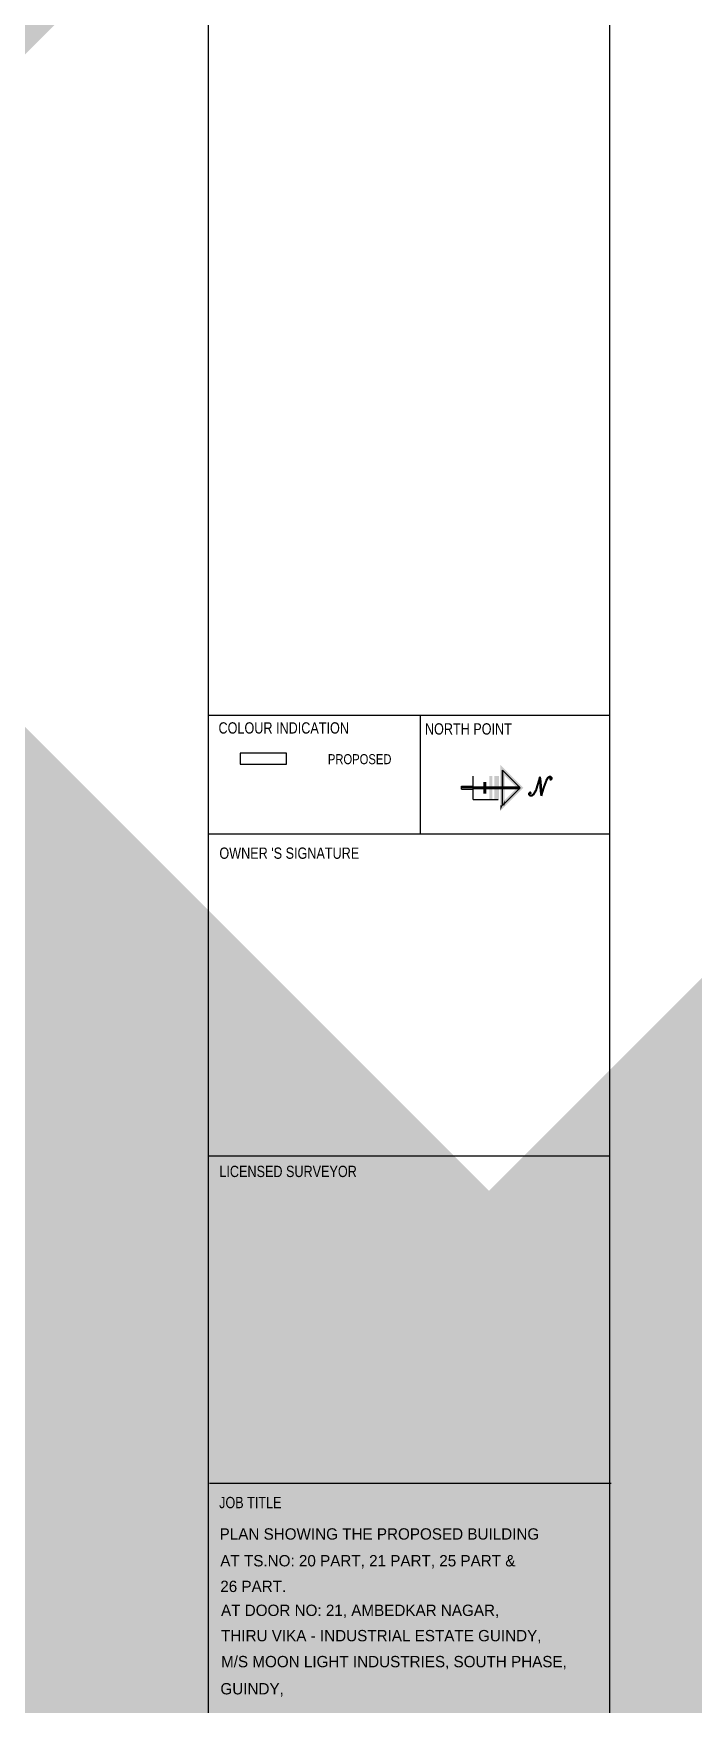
# Model space of a CAD drawing. Header units: metres. Extents: x 1422408 to 2267498, y 3894 to 80428.
# Drawn here: x 2267160.06 to 2267177.38, y 4145.51 to 4189.36 of the extents above; entities that cross this region are included whole.
import ezdxf
from ezdxf.enums import TextEntityAlignment as Align

# ---------------------------------------------------------------- set-up
doc = ezdxf.new("R2010")
doc.units = ezdxf.units.M
doc.header["$LTSCALE"] = 3.5
doc.header["$MEASUREMENT"] = 0
doc.layers.get('0').update_dxf_attribs({"linetype": 'CONTINUOUS'})
for name, color, linetype in [('TEXT1', 7, 'CONTINUOUS'), ('TITLE', 7, 'CONTINUOUS'), ('WAL', 1, 'CONTINUOUS'), ('WALL', 125, 'CONTINUOUS')]:
    doc.layers.add(name, color=color, linetype=linetype)
doc.styles.add('A', font='arial.ttf', dxfattribs={"width": 0.9, "height": 7.5})
doc.styles.add('J2', font='swissel.ttf', dxfattribs={"height": 4.75})
doc.styles.add('SCRIPTC', font='scriptc_.ttf', dxfattribs={"height": 48})
doc.styles.add('USA TEXT', font='GOTHIC.TTF')
doc.dimstyles.new('1-100-ED', dxfattribs={"dimtxt": 350, "dimasz": 100, "dimexe": 0.18, "dimexo": 0.0625, "dimgap": 25, "dimtad": 1, "dimdec": 0, "dimzin": 0, "dimdsep": 46, "dimtxsty": 'USA TEXT', "dimblk": 'ARCHTICK', "dimcen": 0.1, "dimclrd": 252, "dimclre": 9, "dimclrt": 3, "dimadec": 0, "dimazin": 0, "dimtfac": 1, "dimtdec": 0, "dimtofl": 0, "dimtmove": 2, "dimatfit": 3, "dimldrblk": 'ARCHTICK', "dimfxl": 0.18, "dimtolj": 1, "dimtzin": 0, "dimarcsym": 0})

# ---------------------------------------------------------------- blocks, each defined once
blk = doc.blocks.new('_ArchTick')
at = {"color": 0, "linetype": 'ByBlock', "const_width": 0.15}
blk.add_lwpolyline([(-0.5, -0.5), (0.5, 0.5)], dxfattribs=at)

msp = doc.modelspace()

# ---------------------------------------------------------------- linework, layer by layer
for p, q in [((2267172.36497, 4170.03064), (2267172.82778, 4169.56783)), ((2267172.36497, 4169.10501), (2267172.36497, 4170.03064)), ((2267172.36497, 4170.03064), (2267172.36497, 4169.56783)), ((2267172.36497, 4169.56783), (2267171.28506, 4169.56783)), ((2267172.82778, 4169.56783), (2267172.36497, 4169.10501))]:
    msp.add_line(p, q)
at = {"color": 1}
for p, q in [((2267171.28506, 4169.6064), (2267171.59361, 4169.6064)), ((2267171.28506, 4169.52926), (2267171.28506, 4169.6064)), ((2267171.59361, 4169.25929), (2267171.59361, 4169.87637)), ((2267171.28506, 4169.52926), (2267171.59361, 4169.52926)), ((2267171.59361, 4169.25929), (2267172.25463, 4169.25929))]:
    msp.add_line(p, q, dxfattribs=at)
at = {"const_width": 0.07714}
msp.add_lwpolyline([(2267171.59361, 4169.56783), (2267172.82687, 4169.56783)], dxfattribs=at)
for points in [[(2267172.30711, 4169.10501), (2267172.42282, 4169.10501), (2267172.30711, 4170.17031), (2267172.42282, 4169.89098)], [(2267172.30711, 4170.17031), (2267172.42282, 4169.89098), (2267172.9096, 4169.56783), (2267172.74597, 4169.56783)], [(2267171.86358, 4169.7221), (2267171.94072, 4169.7221), (2267171.86358, 4169.7221), (2267171.94072, 4169.7221)], [(2267171.86358, 4169.41356), (2267171.94072, 4169.41356), (2267171.86358, 4169.7221), (2267171.94072, 4169.7221)], [(2267172.01785, 4169.25929), (2267172.09499, 4169.25929), (2267172.01785, 4169.87637), (2267172.09499, 4169.87637)], [(2267172.01785, 4169.87637), (2267172.09499, 4169.87637), (2267172.01785, 4169.87637), (2267172.09499, 4169.87637)], [(2267172.15284, 4169.25929), (2267172.26855, 4169.25929), (2267172.15284, 4169.87637), (2267172.26855, 4169.87637)], [(2267172.15284, 4169.87637), (2267172.26855, 4169.87637), (2267172.15284, 4169.87637), (2267172.26855, 4169.87637)], [(2267172.9096, 4169.56783), (2267172.74597, 4169.56783), (2267172.30711, 4168.96535), (2267172.42282, 4169.24468)], [(2267172.30711, 4168.96535), (2267172.42282, 4169.24468), (2267172.30711, 4169.10501), (2267172.42282, 4169.10501)]]:
    msp.add_trace(points)
at = {"color": 1}
msp.add_trace([(2267171.59361, 4169.87637), (2267172.21069, 4169.87637), (2267171.59361, 4169.87637), (2267172.21069, 4169.87637)], dxfattribs=at)
at = {"layer": 'TITLE', "color": 6}
msp.add_line((2267164.64572, 4195.64624), (2267164.64572, 4141.10864), dxfattribs=at)
at = {"layer": 'TITLE', "color": 1}
for p, q in [((2267164.64572, 4171.47428), (2267175.17734, 4171.47428)), ((2267164.64572, 4168.35988), (2267175.17734, 4168.35988)), ((2267164.64572, 4159.90849), (2267175.17734, 4159.90849)), ((2267164.68383, 4151.32507), (2267175.21545, 4151.32507))]:
    msp.add_line(p, q, dxfattribs=at)
at = {"layer": 'TITLE', "color": 3}
msp.add_lwpolyline([(2267166.70145, 4170.18627), (2267166.70145, 4170.47934), (2267165.48083, 4170.47934), (2267165.48083, 4170.18627)], close=True, dxfattribs=at)
at = {"layer": 'WAL', "linetype": 'Continuous', "ltscale": 0.25}
msp.add_lwpolyline([(2267175.17734, 4141.10864), (2267175.17734, 4195.64624), (2267098.03227, 4195.64624), (2267098.03227, 4141.10864)], close=True, dxfattribs=at)
at = {"layer": 'WALL', "color": 1}
msp.add_line((2267170.20606, 4171.47428), (2267170.20606, 4168.35988), dxfattribs=at)

# ---------------------------------------------------------------- texts
at = {"style": 'SCRIPTC'}
msp.add_text('N', height=0.49367, dxfattribs=at).set_placement((2267173.35055, 4169.35668), align=Align.CENTER)
at = {"layer": 'TEXT1', "style": 'J2', "width": 0.96}
for s, height, p in [('PLAN SHOWING THE PROPOSED BUILDING', 0.2976185, (2267164.94505, 4149.8419)), ('AT TS.NO: 20 PART, 21 PART, 25 PART &', 0.2976185, (2267164.96279, 4149.13996)), ('26 PART.', 0.297618, (2267164.96279, 4148.46728)), ('AT DOOR NO: 21, AMBEDKAR NAGAR,', 0.2976185, (2267164.98252, 4147.83911)), ('THIRU VIKA - INDUSTRIAL ESTATE GUINDY,', 0.2976185, (2267164.98252, 4147.17431)), ('M/S MOON LIGHT INDUSTRIES, SOUTH PHASE,', 0.2976185, (2267164.98252, 4146.49333)), ('GUINDY,', 0.297618, (2267164.96654, 4145.78146))]:
    msp.add_text(s, height=height, dxfattribs=at).set_placement(p)
at = {"layer": 'TITLE', "color": 3, "style": 'A', "width": 0.8}
for s, height, p in [('COLOUR INDICATION', 0.2962019, (2267164.91656, 4170.9894)), ('NORTH POINT', 0.2962019, (2267170.32963, 4170.96395)), ('PROPOSED', 0.263291, (2267167.78429, 4170.18652)), ("OWNER 'S SIGNATURE", 0.2962019, (2267164.93902, 4167.70387)), ('LICENSED SURVEYOR', 0.2962019, (2267164.93902, 4159.35433)), ('JOB TITLE', 0.296202, (2267164.93217, 4150.66715))]:
    msp.add_text(s, height=height, dxfattribs=at).set_placement(p)

# ---------------------------------------------------------------- leaders
at = {"layer": 'WALL'}
for points in [[(2267145.20554, 4153.13629), (2267145.20554, 4154.63629)], [(2267146.94933, 4152.23629), (2267146.94933, 4153.73629)], [(2267113.14364, 4174.47601), (2267114.64364, 4174.47601)], [(2267112.24364, 4173.03222), (2267113.74364, 4173.03222)], [(2267216.99082, 4172.15213), (2267213.3186, 4172.15213)], [(2267216.99082, 4163.47602), (2267213.3186, 4163.47602)], [(2267231.04637, 4163.47602), (2267227.37415, 4163.47602)], [(2267216.99082, 4154.66973), (2267213.3186, 4154.66973)], [(2267231.04637, 4154.66973), (2267227.37415, 4154.66973)], [(2267071.23435, 4154.73665), (2267072.73435, 4154.73665)]]:
    msp.add_leader(points, dimstyle='1-100-ED', override={"dimtxt": 300, "dimasz": 300, "dimgap": 50, "dimtad": 0, "dimpost": ' mm'}, dxfattribs=at)

doc.saveas('drawing.dxf')
